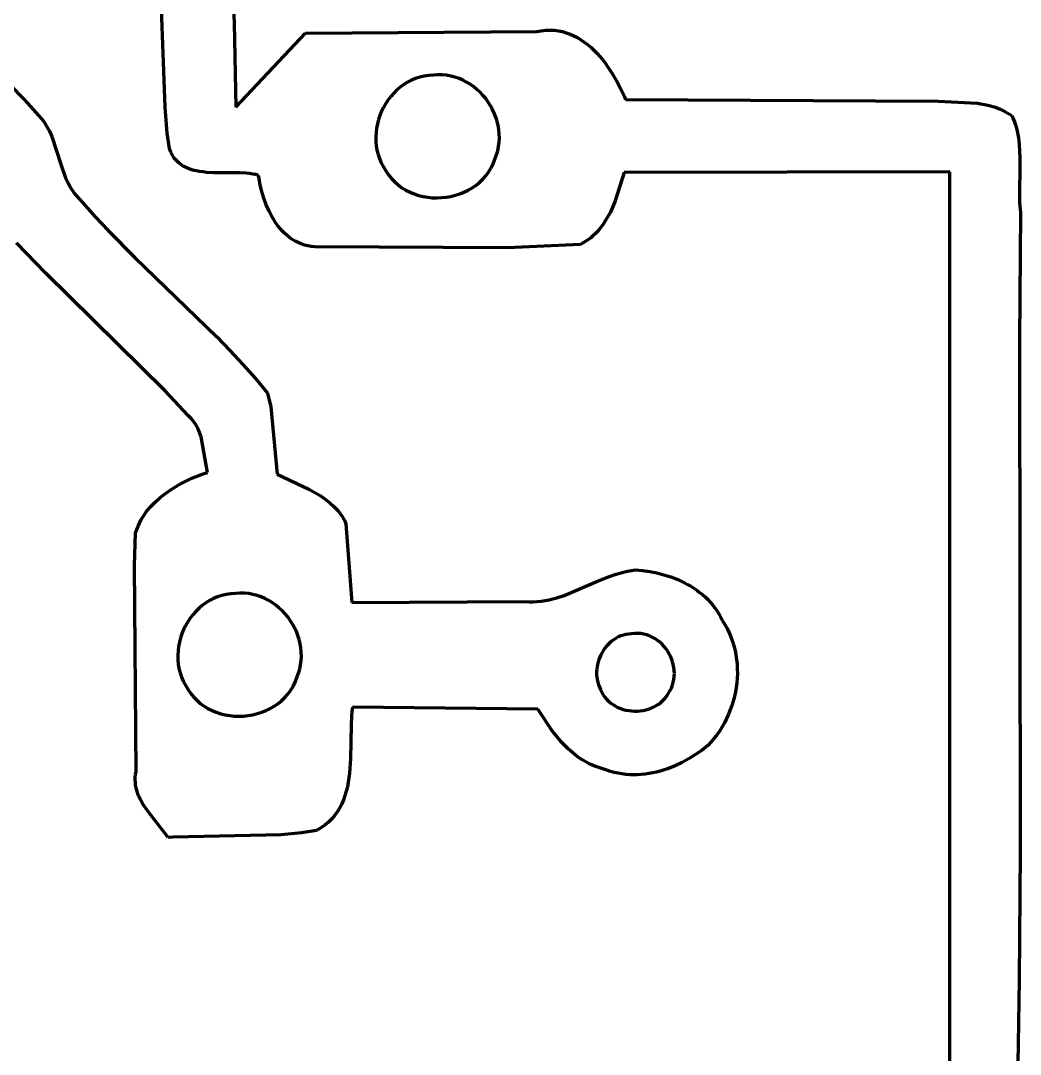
# Model space of a CAD drawing. Header units: millimetres. Extents: x 0.5 to 14.1, y 0 to 14.9.
# Drawn here: x 9.061 to 11.446, y 3.312 to 5.777 of the extents above; entities that cross this region are included whole.
import ezdxf

# ---------------------------------------------------------------- set-up
doc = ezdxf.new("R2010")
doc.units = ezdxf.units.MM
doc.layers.add('color#000000ff', color=7, linetype='CONTINUOUS', lineweight=100)

msp = doc.modelspace()

# ---------------------------------------------------------------- linework, layer by layer
at = {"layer": 'color#000000ff'}
for p, q in [((8.803, 5.8587), (9.0709, 5.5881)), ((9.567, 5.8447), (9.571, 5.7703)), ((9.406, 5.57), (9.3975, 5.8057)), ((9.571, 5.7703), (9.5746, 5.5706)), ((9.5746, 5.5706), (9.7406, 5.747)), ((9.7406, 5.747), (10.2924, 5.7507)), ((10.2924, 5.7507), (10.3032, 5.7526)), ((10.3032, 5.7526), (10.3138, 5.7538)), ((10.3138, 5.7538), (10.3241, 5.7541)), ((10.3241, 5.7541), (10.3342, 5.7536)), ((10.3342, 5.7536), (10.344, 5.7524)), ((10.344, 5.7524), (10.3536, 5.7504)), ((10.3536, 5.7504), (10.3629, 5.7478)), ((10.3629, 5.7478), (10.372, 5.7445)), ((10.372, 5.7445), (10.3809, 5.7406)), ((10.3809, 5.7406), (10.3894, 5.7361)), ((10.3894, 5.7361), (10.3978, 5.7311)), ((10.3978, 5.7311), (10.4058, 5.7256)), ((10.4058, 5.7256), (10.4137, 5.7196)), ((10.4137, 5.7196), (10.4212, 5.7132)), ((10.4212, 5.7132), (10.4285, 5.7064)), ((10.4285, 5.7064), (10.4356, 5.6992)), ((10.4356, 5.6992), (10.4424, 5.6917)), ((10.4424, 5.6917), (10.449, 5.6839)), ((10.449, 5.6839), (10.4553, 5.6758)), ((10.4553, 5.6758), (10.4614, 5.6675)), ((10.0348, 5.6461), (10.024, 5.6446)), ((10.046, 5.6468), (10.0348, 5.6461)), ((10.0567, 5.6475), (10.046, 5.6468)), ((10.0672, 5.6474), (10.0567, 5.6475)), ((10.0775, 5.6464), (10.0672, 5.6474)), ((10.0876, 5.6446), (10.0775, 5.6464)), ((10.4614, 5.6675), (10.4727, 5.6504)), ((10.4727, 5.6504), (10.483, 5.6328)), ((9.9754, 5.6243), (9.9669, 5.6182)), ((9.9843, 5.6299), (9.9754, 5.6243)), ((9.9936, 5.6347), (9.9843, 5.6299)), ((10.0033, 5.6388), (9.9936, 5.6347)), ((10.0135, 5.6421), (10.0033, 5.6388)), ((10.024, 5.6446), (10.0135, 5.6421)), ((10.0974, 5.642), (10.0876, 5.6446)), ((10.107, 5.6387), (10.0974, 5.642)), ((10.1162, 5.6348), (10.107, 5.6387)), ((10.1252, 5.6301), (10.1162, 5.6348)), ((10.1338, 5.6249), (10.1252, 5.6301)), ((10.142, 5.619), (10.1338, 5.6249)), ((10.483, 5.6328), (10.4924, 5.6151)), ((9.9446, 5.5961), (9.9382, 5.5878)), ((9.9515, 5.604), (9.9446, 5.5961)), ((9.959, 5.6114), (9.9515, 5.604)), ((9.9669, 5.6182), (9.959, 5.6114)), ((10.1498, 5.6126), (10.142, 5.619)), ((10.1572, 5.6057), (10.1498, 5.6126)), ((10.1642, 5.5984), (10.1572, 5.6057)), ((10.1707, 5.5906), (10.1642, 5.5984)), ((10.4924, 5.6151), (10.5007, 5.5974)), ((10.5007, 5.5974), (10.5044, 5.5887)), ((9.0709, 5.5881), (9.1112, 5.5423)), ((9.9323, 5.5791), (9.9271, 5.5699)), ((9.9382, 5.5878), (9.9323, 5.5791)), ((10.1766, 5.5824), (10.1707, 5.5906)), ((10.1821, 5.5738), (10.1766, 5.5824)), ((10.1869, 5.5649), (10.1821, 5.5738)), ((10.5044, 5.5887), (11.2503, 5.5843)), ((11.2503, 5.5843), (11.3441, 5.5801)), ((11.3441, 5.5801), (11.3687, 5.5753)), ((11.3687, 5.5753), (11.3866, 5.57)), ((9.4112, 5.5083), (9.406, 5.57)), ((9.9184, 5.5507), (9.915, 5.5407)), ((9.9224, 5.5604), (9.9184, 5.5507)), ((9.9271, 5.5699), (9.9224, 5.5604)), ((10.1912, 5.5558), (10.1869, 5.5649)), ((10.1949, 5.5463), (10.1912, 5.5558)), ((10.1979, 5.5367), (10.1949, 5.5463)), ((11.3866, 5.57), (11.3982, 5.5654)), ((11.3982, 5.5654), (11.4094, 5.56)), ((11.4094, 5.56), (11.4202, 5.5537)), ((11.4202, 5.5537), (11.4255, 5.5501)), ((11.4255, 5.5501), (11.4288, 5.5428)), ((9.1112, 5.5423), (9.1156, 5.5368)), ((9.1156, 5.5368), (9.1197, 5.5311)), ((9.1197, 5.5311), (9.1234, 5.5253)), ((9.1234, 5.5253), (9.1301, 5.5132)), ((9.9123, 5.5305), (9.9103, 5.5202)), ((9.915, 5.5407), (9.9123, 5.5305)), ((10.2003, 5.5269), (10.1979, 5.5367)), ((10.202, 5.5169), (10.2003, 5.5269)), ((11.4288, 5.5428), (11.4318, 5.5354)), ((11.4318, 5.5354), (11.4344, 5.5279)), ((11.4344, 5.5279), (11.4366, 5.5204)), ((9.1301, 5.5132), (9.1358, 5.5007)), ((9.1358, 5.5007), (9.1571, 5.4343)), ((9.4162, 5.4714), (9.4112, 5.5083)), ((9.909, 5.5097), (9.9084, 5.4992)), ((9.9084, 5.4992), (9.9085, 5.4887)), ((9.9103, 5.5202), (9.909, 5.5097)), ((10.203, 5.5069), (10.202, 5.5169)), ((10.2032, 5.4967), (10.203, 5.5069)), ((11.4366, 5.5204), (11.4385, 5.5127)), ((11.4385, 5.5127), (11.4415, 5.4971)), ((11.4415, 5.4971), (11.4434, 5.4813)), ((9.9085, 5.4887), (9.9095, 5.4783)), ((9.9095, 5.4783), (9.9112, 5.4679)), ((10.1993, 5.4663), (10.2014, 5.4764)), ((10.2014, 5.4764), (10.2027, 5.4866)), ((10.2027, 5.4866), (10.2032, 5.4967)), ((11.4434, 5.4813), (11.4449, 5.4491)), ((9.4195, 5.463), (9.4162, 5.4714)), ((9.4234, 5.4555), (9.4195, 5.463)), ((9.4279, 5.4488), (9.4234, 5.4555)), ((9.4329, 5.4428), (9.4279, 5.4488)), ((9.9112, 5.4679), (9.9138, 5.4576)), ((9.9138, 5.4576), (9.9171, 5.4475)), ((10.1924, 5.4464), (10.1963, 5.4563)), ((10.1963, 5.4563), (10.1993, 5.4663)), ((11.4449, 5.4491), (11.4438, 5.3432)), ((9.1571, 5.4343), (9.1686, 5.4016)), ((9.4385, 5.4375), (9.4329, 5.4428)), ((9.4444, 5.4329), (9.4385, 5.4375)), ((9.4509, 5.429), (9.4444, 5.4329)), ((9.4577, 5.4256), (9.4509, 5.429)), ((9.4649, 5.4228), (9.4577, 5.4256)), ((9.9171, 5.4475), (9.9214, 5.4376)), ((9.9214, 5.4376), (9.9265, 5.428)), ((9.9265, 5.428), (9.9325, 5.4187)), ((10.1775, 5.4155), (10.1833, 5.4252)), ((10.1833, 5.4252), (10.1883, 5.4354)), ((10.1883, 5.4354), (10.1924, 5.4464)), ((9.1686, 5.4016), (9.1744, 5.389)), ((9.4724, 5.4204), (9.4649, 5.4228)), ((9.4801, 5.4185), (9.4724, 5.4204)), ((9.4882, 5.417), (9.4801, 5.4185)), ((9.4964, 5.4158), (9.4882, 5.417)), ((9.5049, 5.4149), (9.4964, 5.4158)), ((9.5222, 5.414), (9.5049, 5.4149)), ((9.5831, 5.4134), (9.5222, 5.414)), ((9.5994, 5.4126), (9.5831, 5.4134)), ((9.6073, 5.4118), (9.5994, 5.4126)), ((9.6148, 5.4108), (9.6073, 5.4118)), ((9.622, 5.4094), (9.6148, 5.4108)), ((9.6289, 5.4076), (9.622, 5.4094)), ((9.63, 5.4001), (9.6289, 5.4076)), ((9.633, 5.3846), (9.63, 5.4001)), ((9.9325, 5.4187), (9.9389, 5.409)), ((9.9389, 5.409), (9.946, 5.4001)), ((9.946, 5.4001), (9.9538, 5.392)), ((10.1557, 5.3908), (10.1637, 5.3984)), ((10.1637, 5.3984), (10.1709, 5.4066)), ((10.1709, 5.4066), (10.1775, 5.4155)), ((10.5006, 5.4145), (10.4796, 5.3467)), ((11.2777, 5.4163), (10.5006, 5.4145)), ((11.2778, 3.2639), (11.2777, 5.4163)), ((9.1744, 5.389), (9.1813, 5.377)), ((9.1813, 5.377), (9.1851, 5.3712)), ((9.6368, 5.3689), (9.633, 5.3846)), ((9.9538, 5.392), (9.9621, 5.3847)), ((9.9621, 5.3847), (9.971, 5.3782)), ((9.971, 5.3782), (9.9804, 5.3724)), ((10.1288, 5.3723), (10.1382, 5.3777)), ((10.1382, 5.3777), (10.1473, 5.3839)), ((10.1473, 5.3839), (10.1557, 5.3908)), ((9.1851, 5.3712), (9.1893, 5.3655)), ((9.1893, 5.3655), (9.1938, 5.36)), ((9.1938, 5.36), (9.2085, 5.3428)), ((9.6416, 5.3531), (9.6368, 5.3689)), ((9.6473, 5.3376), (9.6416, 5.3531)), ((9.9804, 5.3724), (9.9901, 5.3675)), ((9.9901, 5.3675), (10.0003, 5.3634)), ((10.0003, 5.3634), (10.0107, 5.36)), ((10.0107, 5.36), (10.0214, 5.3574)), ((10.0214, 5.3574), (10.0323, 5.3555)), ((10.0323, 5.3555), (10.0433, 5.3544)), ((10.0433, 5.3544), (10.0544, 5.3541)), ((10.0544, 5.3541), (10.0654, 5.3545)), ((10.0654, 5.3545), (10.0765, 5.3556)), ((10.0765, 5.3556), (10.0874, 5.3575)), ((10.0874, 5.3575), (10.0981, 5.3601)), ((10.0981, 5.3601), (10.1086, 5.3634)), ((10.1086, 5.3634), (10.1189, 5.3675)), ((10.1189, 5.3675), (10.1288, 5.3723)), ((9.2085, 5.3428), (9.2388, 5.3091)), ((9.6539, 5.3224), (9.6473, 5.3376)), ((10.4796, 5.3467), (10.468, 5.3202)), ((11.4438, 5.3432), (11.446, 5.3196)), ((9.2388, 5.3091), (9.2698, 5.2761)), ((9.6616, 5.3078), (9.6539, 5.3224)), ((9.6658, 5.3007), (9.6616, 5.3078)), ((9.6703, 5.294), (9.6658, 5.3007)), ((10.4576, 5.3014), (10.4498, 5.2896)), ((10.468, 5.3202), (10.4576, 5.3014)), ((11.446, 5.3196), (11.4437, 5.0145)), ((9.2698, 5.2761), (9.3337, 5.2119)), ((9.675, 5.2874), (9.6703, 5.294)), ((9.6801, 5.2812), (9.675, 5.2874)), ((9.6853, 5.2752), (9.6801, 5.2812)), ((9.6909, 5.2696), (9.6853, 5.2752)), ((10.4411, 5.2785), (10.4365, 5.2732)), ((10.4498, 5.2896), (10.4411, 5.2785)), ((9.6968, 5.2643), (9.6909, 5.2696)), ((9.703, 5.2594), (9.6968, 5.2643)), ((9.7094, 5.2549), (9.703, 5.2594)), ((9.7161, 5.2508), (9.7094, 5.2549)), ((9.7232, 5.2472), (9.7161, 5.2508)), ((10.4096, 5.2504), (10.4035, 5.2467)), ((10.4155, 5.2545), (10.4096, 5.2504)), ((10.4211, 5.2588), (10.4155, 5.2545)), ((10.4265, 5.2633), (10.4211, 5.2588)), ((10.4316, 5.2682), (10.4265, 5.2633)), ((10.4365, 5.2732), (10.4316, 5.2682)), ((9.1211, 5.1747), (9.0518, 5.2467)), ((9.7306, 5.2441), (9.7232, 5.2472)), ((9.7382, 5.2415), (9.7306, 5.2441)), ((9.7462, 5.2394), (9.7382, 5.2415)), ((9.7545, 5.2379), (9.7462, 5.2394)), ((9.7631, 5.237), (9.7545, 5.2379)), ((10.2223, 5.2349), (9.7631, 5.237)), ((10.3971, 5.2432), (10.2223, 5.2349)), ((10.4035, 5.2467), (10.3971, 5.2432)), ((9.3337, 5.2119), (9.5292, 5.0227)), ((9.4063, 4.8941), (9.1211, 5.1747)), ((9.5292, 5.0227), (9.5607, 4.9902)), ((11.4437, 5.0145), (11.4457, 3.7941)), ((9.5607, 4.9902), (9.5915, 4.957)), ((9.5915, 4.957), (9.6065, 4.9401)), ((9.6065, 4.9401), (9.6214, 4.923)), ((9.6214, 4.923), (9.6359, 4.9057)), ((9.6359, 4.9057), (9.6503, 4.8881)), ((9.4607, 4.8354), (9.4063, 4.8941)), ((9.6503, 4.8881), (9.6583, 4.8559)), ((9.4681, 4.828), (9.4607, 4.8354)), ((9.6583, 4.8559), (9.673, 4.6955)), ((9.4745, 4.82), (9.4681, 4.828)), ((9.48, 4.8116), (9.4745, 4.82)), ((9.4847, 4.8028), (9.48, 4.8116)), ((9.492, 4.7842), (9.4847, 4.8028)), ((9.5068, 4.6994), (9.492, 4.7842)), ((9.4409, 4.6711), (9.4699, 4.6853)), ((9.4699, 4.6853), (9.4994, 4.6969)), ((9.4994, 4.6969), (9.5068, 4.6994)), ((9.673, 4.6955), (9.7501, 4.6583)), ((9.42, 4.6586), (9.4409, 4.6711)), ((9.3821, 4.6287), (9.394, 4.6394)), ((9.394, 4.6394), (9.4066, 4.6494)), ((9.4066, 4.6494), (9.42, 4.6586)), ((9.7501, 4.6583), (9.7755, 4.6439)), ((9.7755, 4.6439), (9.7875, 4.6358)), ((9.7875, 4.6358), (9.7988, 4.6271)), ((9.3611, 4.605), (9.3659, 4.6112)), ((9.3659, 4.6112), (9.3711, 4.6173)), ((9.3711, 4.6173), (9.3821, 4.6287)), ((9.7988, 4.6271), (9.8092, 4.6176)), ((9.8092, 4.6176), (9.8141, 4.6126)), ((9.8141, 4.6126), (9.8187, 4.6073)), ((9.3446, 4.578), (9.3482, 4.5851)), ((9.3482, 4.5851), (9.3522, 4.5919)), ((9.3522, 4.5919), (9.3565, 4.5986)), ((9.3565, 4.5986), (9.3611, 4.605)), ((9.8187, 4.6073), (9.8231, 4.6018)), ((9.8231, 4.6018), (9.8271, 4.596)), ((9.8271, 4.596), (9.8309, 4.5899)), ((9.8309, 4.5899), (9.8343, 4.5836)), ((9.3357, 4.5556), (9.3383, 4.5633)), ((9.3383, 4.5633), (9.3413, 4.5708)), ((9.3413, 4.5708), (9.3446, 4.578)), ((9.8343, 4.5836), (9.8373, 4.577)), ((9.8373, 4.577), (9.851, 4.3887)), ((9.3327, 4.4771), (9.3357, 4.5556)), ((9.3366, 3.9861), (9.3327, 4.4771)), ((10.4906, 4.4594), (10.4997, 4.4618)), ((10.4997, 4.4618), (10.509, 4.4638)), ((10.509, 4.4638), (10.5184, 4.4654)), ((10.5184, 4.4654), (10.5279, 4.4667)), ((10.5279, 4.4667), (10.5449, 4.4653)), ((10.5449, 4.4653), (10.5619, 4.4629)), ((10.5619, 4.4629), (10.579, 4.4596)), ((10.3579, 4.406), (10.437, 4.4397)), ((10.437, 4.4397), (10.4635, 4.4505)), ((10.4635, 4.4505), (10.4815, 4.4567)), ((10.4815, 4.4567), (10.4906, 4.4594)), ((10.579, 4.4596), (10.5959, 4.4553)), ((10.5959, 4.4553), (10.6125, 4.45)), ((10.6125, 4.45), (10.6288, 4.4436)), ((10.6288, 4.4436), (10.6446, 4.4363)), ((10.6446, 4.4363), (10.6522, 4.4322)), ((10.6522, 4.4322), (10.6597, 4.4279)), ((10.6597, 4.4279), (10.667, 4.4233)), ((10.667, 4.4233), (10.6741, 4.4184)), ((10.6741, 4.4184), (10.681, 4.4133)), ((10.681, 4.4133), (10.6877, 4.4079)), ((9.5031, 4.3882), (9.4947, 4.382)), ((9.512, 4.3938), (9.5031, 4.3882)), ((9.5214, 4.3986), (9.512, 4.3938)), ((9.5311, 4.4027), (9.5214, 4.3986)), ((9.5412, 4.406), (9.5311, 4.4027)), ((9.5518, 4.4085), (9.5412, 4.406)), ((9.5626, 4.41), (9.5518, 4.4085)), ((9.5738, 4.4107), (9.5626, 4.41)), ((9.5845, 4.4114), (9.5738, 4.4107)), ((9.595, 4.4113), (9.5845, 4.4114)), ((9.6053, 4.4103), (9.595, 4.4113)), ((9.6153, 4.4085), (9.6053, 4.4103)), ((9.6252, 4.4059), (9.6153, 4.4085)), ((9.6347, 4.4026), (9.6252, 4.4059)), ((9.644, 4.3986), (9.6347, 4.4026)), ((9.653, 4.394), (9.644, 4.3986)), ((9.6616, 4.3888), (9.653, 4.394)), ((9.6698, 4.3829), (9.6616, 4.3888)), ((9.851, 4.3887), (10.2642, 4.3916)), ((10.2642, 4.3916), (10.2741, 4.391)), ((10.2741, 4.391), (10.2839, 4.3909)), ((10.2839, 4.3909), (10.2935, 4.3914)), ((10.2935, 4.3914), (10.303, 4.3923)), ((10.303, 4.3923), (10.3124, 4.3937)), ((10.3124, 4.3937), (10.3217, 4.3955)), ((10.3217, 4.3955), (10.3309, 4.3976)), ((10.3309, 4.3976), (10.34, 4.4002)), ((10.34, 4.4002), (10.3579, 4.406)), ((10.6877, 4.4079), (10.6941, 4.4022)), ((10.6941, 4.4022), (10.7003, 4.3962)), ((10.7003, 4.3962), (10.7062, 4.39)), ((10.7062, 4.39), (10.7118, 4.3835)), ((9.4793, 4.3679), (9.4723, 4.36)), ((9.4868, 4.3753), (9.4793, 4.3679)), ((9.4947, 4.382), (9.4868, 4.3753)), ((9.6776, 4.3765), (9.6698, 4.3829)), ((9.685, 4.3696), (9.6776, 4.3765)), ((9.692, 4.3623), (9.685, 4.3696)), ((10.7118, 4.3835), (10.7171, 4.3767)), ((10.7171, 4.3767), (10.7221, 4.3696)), ((10.7221, 4.3696), (10.7267, 4.3622)), ((9.4601, 4.3429), (9.4549, 4.3338)), ((9.4659, 4.3517), (9.4601, 4.3429)), ((9.4723, 4.36), (9.4659, 4.3517)), ((9.6984, 4.3545), (9.692, 4.3623)), ((9.7044, 4.3463), (9.6984, 4.3545)), ((9.7098, 4.3377), (9.7044, 4.3463)), ((10.7267, 4.3622), (10.731, 4.3546)), ((10.731, 4.3546), (10.7349, 4.3466)), ((10.7349, 4.3466), (10.741, 4.337)), ((9.4462, 4.3146), (9.4428, 4.3046)), ((9.4502, 4.3243), (9.4462, 4.3146)), ((9.4549, 4.3338), (9.4502, 4.3243)), ((9.7147, 4.3288), (9.7098, 4.3377)), ((9.719, 4.3197), (9.7147, 4.3288)), ((9.7227, 4.3102), (9.719, 4.3197)), ((10.5115, 4.3138), (10.5053, 4.3127)), ((10.518, 4.3144), (10.5115, 4.3138)), ((10.5258, 4.3152), (10.518, 4.3144)), ((10.5333, 4.3154), (10.5258, 4.3152)), ((10.5407, 4.3149), (10.5333, 4.3154)), ((10.5479, 4.3137), (10.5407, 4.3149)), ((10.5548, 4.312), (10.5479, 4.3137)), ((10.741, 4.337), (10.7464, 4.3271)), ((10.7464, 4.3271), (10.7513, 4.3171)), ((10.7513, 4.3171), (10.7556, 4.3068)), ((9.4401, 4.2944), (9.4381, 4.2841)), ((9.4428, 4.3046), (9.4401, 4.2944)), ((9.7257, 4.3006), (9.7227, 4.3102)), ((9.7281, 4.2908), (9.7257, 4.3006)), ((9.7298, 4.2808), (9.7281, 4.2908)), ((10.463, 4.2893), (10.4589, 4.2849)), ((10.4675, 4.2935), (10.463, 4.2893)), ((10.4721, 4.2973), (10.4675, 4.2935)), ((10.4771, 4.3009), (10.4721, 4.2973)), ((10.4822, 4.304), (10.4771, 4.3009)), ((10.4877, 4.3068), (10.4822, 4.304)), ((10.4933, 4.3092), (10.4877, 4.3068)), ((10.4992, 4.3112), (10.4933, 4.3092)), ((10.5053, 4.3127), (10.4992, 4.3112)), ((10.5615, 4.3096), (10.5548, 4.312)), ((10.568, 4.3067), (10.5615, 4.3096)), ((10.5741, 4.3033), (10.568, 4.3067)), ((10.58, 4.2994), (10.5741, 4.3033)), ((10.5855, 4.295), (10.58, 4.2994)), ((10.5907, 4.2902), (10.5855, 4.295)), ((10.5956, 4.2851), (10.5907, 4.2902)), ((10.7556, 4.3068), (10.7594, 4.2963)), ((10.7594, 4.2963), (10.7627, 4.2857)), ((9.4367, 4.2736), (9.4362, 4.2631)), ((9.4381, 4.2841), (9.4367, 4.2736)), ((9.7308, 4.2708), (9.7298, 4.2808)), ((9.731, 4.2606), (9.7308, 4.2708)), ((10.4454, 4.2646), (10.4429, 4.2591)), ((10.4483, 4.27), (10.4454, 4.2646)), ((10.4516, 4.2752), (10.4483, 4.27)), ((10.4551, 4.2801), (10.4516, 4.2752)), ((10.4589, 4.2849), (10.4551, 4.2801)), ((10.6001, 4.2796), (10.5956, 4.2851)), ((10.6042, 4.2738), (10.6001, 4.2796)), ((10.6079, 4.2677), (10.6042, 4.2738)), ((10.6111, 4.2614), (10.6079, 4.2677)), ((10.7627, 4.2857), (10.7654, 4.2749)), ((10.7654, 4.2749), (10.7675, 4.2641)), ((9.4362, 4.2631), (9.4363, 4.2526)), ((9.4363, 4.2526), (9.4373, 4.2422)), ((9.4373, 4.2422), (9.439, 4.2318)), ((9.727, 4.2302), (9.7292, 4.2403)), ((9.7292, 4.2403), (9.7305, 4.2505)), ((9.7305, 4.2505), (9.731, 4.2606)), ((10.4373, 4.2416), (10.4362, 4.2356)), ((10.4388, 4.2475), (10.4373, 4.2416)), ((10.4407, 4.2534), (10.4388, 4.2475)), ((10.4429, 4.2591), (10.4407, 4.2534)), ((10.6139, 4.2548), (10.6111, 4.2614)), ((10.6163, 4.2481), (10.6139, 4.2548)), ((10.6182, 4.2412), (10.6163, 4.2481)), ((10.6195, 4.2342), (10.6182, 4.2412)), ((10.7675, 4.2641), (10.7692, 4.2531)), ((10.7692, 4.2531), (10.7703, 4.2421)), ((10.7703, 4.2421), (10.7709, 4.231)), ((9.439, 4.2318), (9.4415, 4.2215)), ((9.4415, 4.2215), (9.4449, 4.2114)), ((9.7202, 4.2103), (9.7241, 4.2202)), ((9.7241, 4.2202), (9.727, 4.2302)), ((10.4354, 4.2295), (10.4351, 4.2234)), ((10.4351, 4.2234), (10.4351, 4.2173)), ((10.4351, 4.2173), (10.4356, 4.2111)), ((10.4362, 4.2356), (10.4354, 4.2295)), ((10.6204, 4.2271), (10.6195, 4.2342)), ((10.6207, 4.22), (10.6204, 4.2271)), ((10.6204, 4.2128), (10.6207, 4.22)), ((10.771, 4.2199), (10.7706, 4.2088)), ((10.7709, 4.231), (10.771, 4.2199)), ((9.4449, 4.2114), (9.4492, 4.2015)), ((9.4492, 4.2015), (9.4543, 4.1919)), ((9.4543, 4.1919), (9.4603, 4.1826)), ((9.7111, 4.189), (9.7161, 4.1993)), ((9.7161, 4.1993), (9.7202, 4.2103)), ((10.4356, 4.2111), (10.4365, 4.2051)), ((10.4365, 4.2051), (10.4378, 4.199)), ((10.4378, 4.199), (10.4396, 4.1931)), ((10.4396, 4.1931), (10.4418, 4.1872)), ((10.6135, 4.1848), (10.6162, 4.1917)), ((10.6162, 4.1917), (10.6182, 4.1987)), ((10.6182, 4.1987), (10.6196, 4.2057)), ((10.6196, 4.2057), (10.6204, 4.2128)), ((10.7697, 4.1977), (10.7683, 4.1867)), ((10.7706, 4.2088), (10.7697, 4.1977)), ((9.4603, 4.1826), (9.4667, 4.1729)), ((9.4667, 4.1729), (9.4738, 4.164)), ((9.6914, 4.1623), (9.6987, 4.1705)), ((9.6987, 4.1705), (9.7053, 4.1794)), ((9.7053, 4.1794), (9.7111, 4.189)), ((10.4418, 4.1872), (10.4445, 4.1815)), ((10.4445, 4.1815), (10.4474, 4.1751)), ((10.4474, 4.1751), (10.4509, 4.169)), ((10.4509, 4.169), (10.4548, 4.1635)), ((10.6025, 4.1657), (10.6063, 4.1716)), ((10.6063, 4.1716), (10.6102, 4.1781)), ((10.6102, 4.1781), (10.6135, 4.1848)), ((10.7664, 4.1757), (10.764, 4.1648)), ((10.7683, 4.1867), (10.7664, 4.1757)), ((9.4738, 4.164), (9.4815, 4.1559)), ((9.4815, 4.1559), (9.4899, 4.1486)), ((9.4899, 4.1486), (9.4988, 4.1421)), ((9.4988, 4.1421), (9.5081, 4.1363)), ((9.6565, 4.1362), (9.666, 4.1416)), ((9.666, 4.1416), (9.675, 4.1478)), ((9.675, 4.1478), (9.6835, 4.1547)), ((9.6835, 4.1547), (9.6914, 4.1623)), ((10.4548, 4.1635), (10.4591, 4.1583)), ((10.4591, 4.1583), (10.4638, 4.1536)), ((10.4638, 4.1536), (10.4689, 4.1493)), ((10.4689, 4.1493), (10.4744, 4.1455)), ((10.4744, 4.1455), (10.4801, 4.142)), ((10.4801, 4.142), (10.4861, 4.139)), ((10.5717, 4.14), (10.5776, 4.1431)), ((10.5776, 4.1431), (10.5833, 4.1467)), ((10.5833, 4.1467), (10.5886, 4.1508)), ((10.5886, 4.1508), (10.5936, 4.1553)), ((10.5936, 4.1553), (10.5983, 4.1603)), ((10.5983, 4.1603), (10.6025, 4.1657)), ((10.7579, 4.1434), (10.7542, 4.1329)), ((10.7612, 4.154), (10.7579, 4.1434)), ((10.764, 4.1648), (10.7612, 4.154)), ((9.5081, 4.1363), (9.5179, 4.1314)), ((9.5179, 4.1314), (9.5281, 4.1272)), ((9.5281, 4.1272), (9.5385, 4.1239)), ((9.5385, 4.1239), (9.5492, 4.1212)), ((9.5492, 4.1212), (9.5601, 4.1194)), ((9.5601, 4.1194), (9.5711, 4.1183)), ((9.5711, 4.1183), (9.5822, 4.118)), ((9.5822, 4.118), (9.5932, 4.1184)), ((9.5932, 4.1184), (9.6043, 4.1195)), ((9.6043, 4.1195), (9.6152, 4.1214)), ((9.6152, 4.1214), (9.6259, 4.124)), ((9.6259, 4.124), (9.6364, 4.1273)), ((9.6364, 4.1273), (9.6467, 4.1314)), ((9.6467, 4.1314), (9.6565, 4.1362)), ((9.8508, 4.1184), (9.8498, 4.0965)), ((9.8517, 4.1291), (9.8508, 4.1184)), ((9.8528, 4.1395), (9.8517, 4.1291)), ((10.2952, 4.1348), (9.8528, 4.1395)), ((10.328, 4.0851), (10.2952, 4.1348)), ((10.4861, 4.139), (10.4923, 4.1365)), ((10.4923, 4.1365), (10.4987, 4.1343)), ((10.4987, 4.1343), (10.5053, 4.1327)), ((10.5053, 4.1327), (10.512, 4.1314)), ((10.512, 4.1314), (10.5188, 4.1306)), ((10.5188, 4.1306), (10.5256, 4.1302)), ((10.5256, 4.1302), (10.5324, 4.1303)), ((10.5324, 4.1303), (10.5392, 4.1308)), ((10.5392, 4.1308), (10.546, 4.1317)), ((10.546, 4.1317), (10.5526, 4.1331)), ((10.5526, 4.1331), (10.5592, 4.135)), ((10.5592, 4.135), (10.5655, 4.1372)), ((10.5655, 4.1372), (10.5717, 4.14)), ((10.75, 4.1225), (10.7454, 4.1124)), ((10.7542, 4.1329), (10.75, 4.1225)), ((9.8498, 4.0965), (9.8483, 4.0165)), ((10.7348, 4.0928), (10.7289, 4.0834)), ((10.7403, 4.1025), (10.7348, 4.0928)), ((10.7454, 4.1124), (10.7403, 4.1025)), ((10.3516, 4.056), (10.328, 4.0851)), ((10.7225, 4.0742), (10.7158, 4.0654)), ((10.7289, 4.0834), (10.7225, 4.0742)), ((10.3672, 4.0401), (10.3516, 4.056)), ((10.7011, 4.0487), (10.6867, 4.0373)), ((10.7086, 4.0569), (10.7011, 4.0487)), ((10.7158, 4.0654), (10.7086, 4.0569)), ((10.3783, 4.0303), (10.3672, 4.0401)), ((10.39, 4.0213), (10.3783, 4.0303)), ((10.4022, 4.0131), (10.39, 4.0213)), ((10.6715, 4.0266), (10.6557, 4.0167)), ((10.6867, 4.0373), (10.6715, 4.0266)), ((9.8469, 3.9937), (9.8459, 3.9824)), ((9.8483, 4.0165), (9.8469, 3.9937)), ((10.4151, 4.0059), (10.4022, 4.0131)), ((10.4218, 4.0027), (10.4151, 4.0059)), ((10.4287, 3.9998), (10.4218, 4.0027)), ((10.4357, 3.9971), (10.4287, 3.9998)), ((10.443, 3.9948), (10.4357, 3.9971)), ((10.4504, 3.9928), (10.443, 3.9948)), ((10.6223, 3.9997), (10.6049, 3.9928)), ((10.6393, 4.0077), (10.6223, 3.9997)), ((10.6557, 4.0167), (10.6393, 4.0077)), ((9.3347, 3.966), (9.3349, 3.9725)), ((9.3349, 3.9725), (9.3355, 3.9792)), ((9.3355, 3.9792), (9.3366, 3.9861)), ((9.8445, 3.9712), (9.8428, 3.9603)), ((9.8459, 3.9824), (9.8445, 3.9712)), ((10.4593, 3.9893), (10.4504, 3.9928)), ((10.4683, 3.9863), (10.4593, 3.9893)), ((10.4774, 3.9838), (10.4683, 3.9863)), ((10.4865, 3.9817), (10.4774, 3.9838)), ((10.4957, 3.9802), (10.4865, 3.9817)), ((10.5049, 3.9791), (10.4957, 3.9802)), ((10.5141, 3.9784), (10.5049, 3.9791)), ((10.5233, 3.9781), (10.5141, 3.9784)), ((10.5325, 3.9783), (10.5233, 3.9781)), ((10.5417, 3.9788), (10.5325, 3.9783)), ((10.5509, 3.9798), (10.5417, 3.9788)), ((10.56, 3.9811), (10.5509, 3.9798)), ((10.5691, 3.9828), (10.56, 3.9811)), ((10.5782, 3.9848), (10.5691, 3.9828)), ((10.5872, 3.9871), (10.5782, 3.9848)), ((10.5961, 3.9898), (10.5872, 3.9871)), ((10.6049, 3.9928), (10.5961, 3.9898)), ((9.335, 3.9597), (9.3347, 3.966)), ((9.3356, 3.9534), (9.335, 3.9597)), ((9.3367, 3.9474), (9.3356, 3.9534)), ((9.3381, 3.9415), (9.3367, 3.9474)), ((9.8407, 3.9495), (9.8381, 3.9389)), ((9.8428, 3.9603), (9.8407, 3.9495)), ((9.3399, 3.9357), (9.3381, 3.9415)), ((9.3419, 3.93), (9.3399, 3.9357)), ((9.3469, 3.9189), (9.3419, 3.93)), ((9.835, 3.9285), (9.8314, 3.9185)), ((9.8381, 3.9389), (9.835, 3.9285)), ((9.3529, 3.9083), (9.3469, 3.9189)), ((9.367, 3.8879), (9.3529, 3.9083)), ((9.8224, 3.8993), (9.8169, 3.8903)), ((9.8272, 3.9087), (9.8224, 3.8993)), ((9.8314, 3.9185), (9.8272, 3.9087)), ((9.4131, 3.8288), (9.367, 3.8879)), ((9.8037, 3.8733), (9.7959, 3.8655)), ((9.8107, 3.8816), (9.8037, 3.8733)), ((9.8169, 3.8903), (9.8107, 3.8816)), ((9.7777, 3.8514), (9.7672, 3.8451)), ((9.7872, 3.8582), (9.7777, 3.8514)), ((9.7959, 3.8655), (9.7872, 3.8582)), ((9.4253, 3.8294), (9.4131, 3.8288)), ((9.6826, 3.8351), (9.4253, 3.8294)), ((9.7311, 3.8397), (9.6826, 3.8351)), ((9.7672, 3.8451), (9.7311, 3.8397)), ((11.4457, 3.7941), (11.4433, 3.489)), ((11.4433, 3.489), (11.4409, 3.3365)), ((11.4409, 3.3365), (11.4376, 3.184))]:
    msp.add_line(p, q, dxfattribs=at)

doc.saveas('drawing.dxf')
